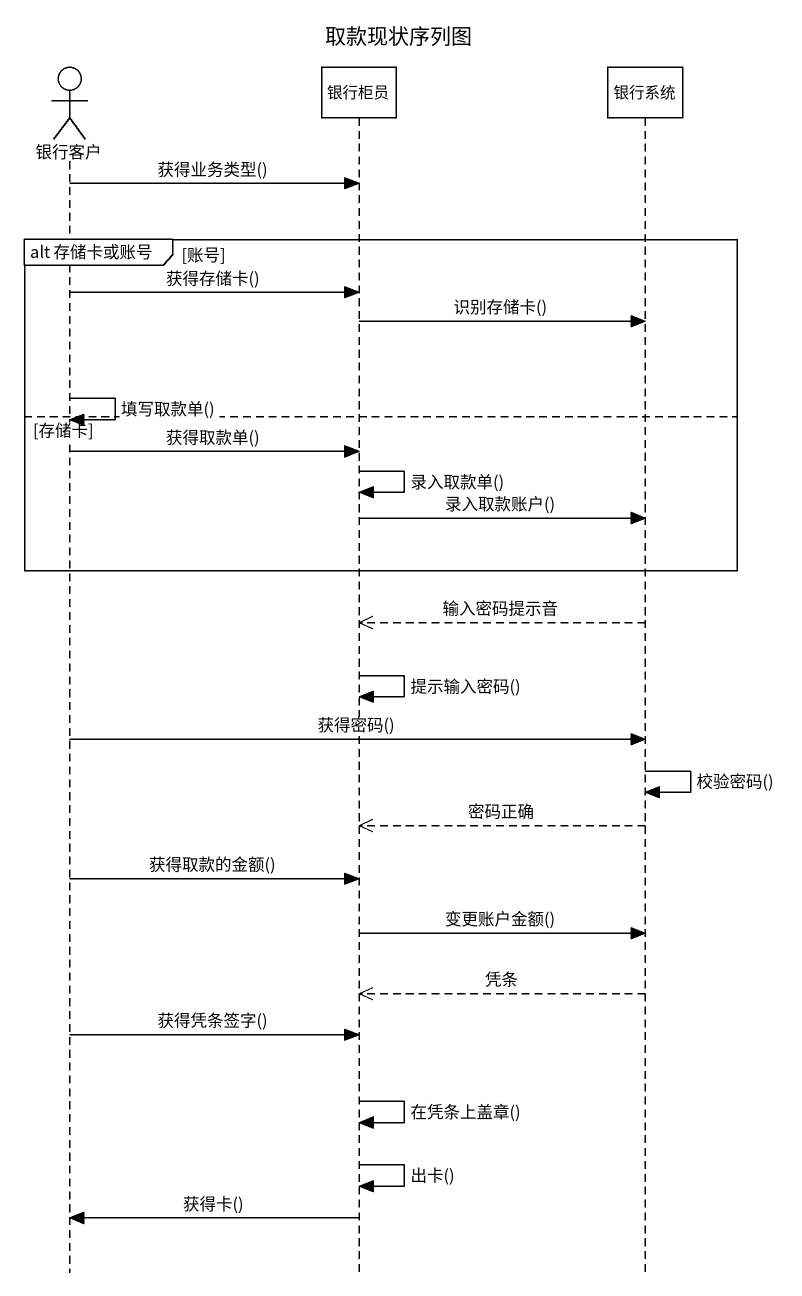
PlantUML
@startuml
title 取款现状序列图
hide footbox
actor 银行客户
participant 银行柜员
participant 银行系统

银行客户 -> 银行柜员 : 获得业务类型()
group alt 存储卡或账号 [账号]
  银行客户 -> 银行柜员 : 获得存储卡()
  银行柜员 -> 银行系统 : 识别存储卡()
  银行客户 -> 银行客户 : 填写取款单()
else 存储卡
  银行客户 -> 银行柜员 : 获得取款单()
  银行柜员 -> 银行柜员 : 录入取款单()
  银行柜员 -> 银行系统 : 录入取款账户()
end
银行系统 -->> 银行柜员 : 输入密码提示音
银行柜员 -> 银行柜员 : 提示输入密码()
银行客户 -> 银行系统 : 获得密码()
银行系统 -> 银行系统 : 校验密码()
银行系统 -->> 银行柜员 : 密码正确
银行客户 -> 银行柜员 : 获得取款的金额()
银行柜员 -> 银行系统 : 变更账户金额()
银行系统 -->> 银行柜员 : 凭条
银行客户 -> 银行柜员 : 获得凭条签字()
银行柜员 -> 银行柜员 : 在凭条上盖章()
银行柜员 -> 银行柜员 : 出卡()
银行柜员 -> 银行客户 : 获得卡()
@enduml
